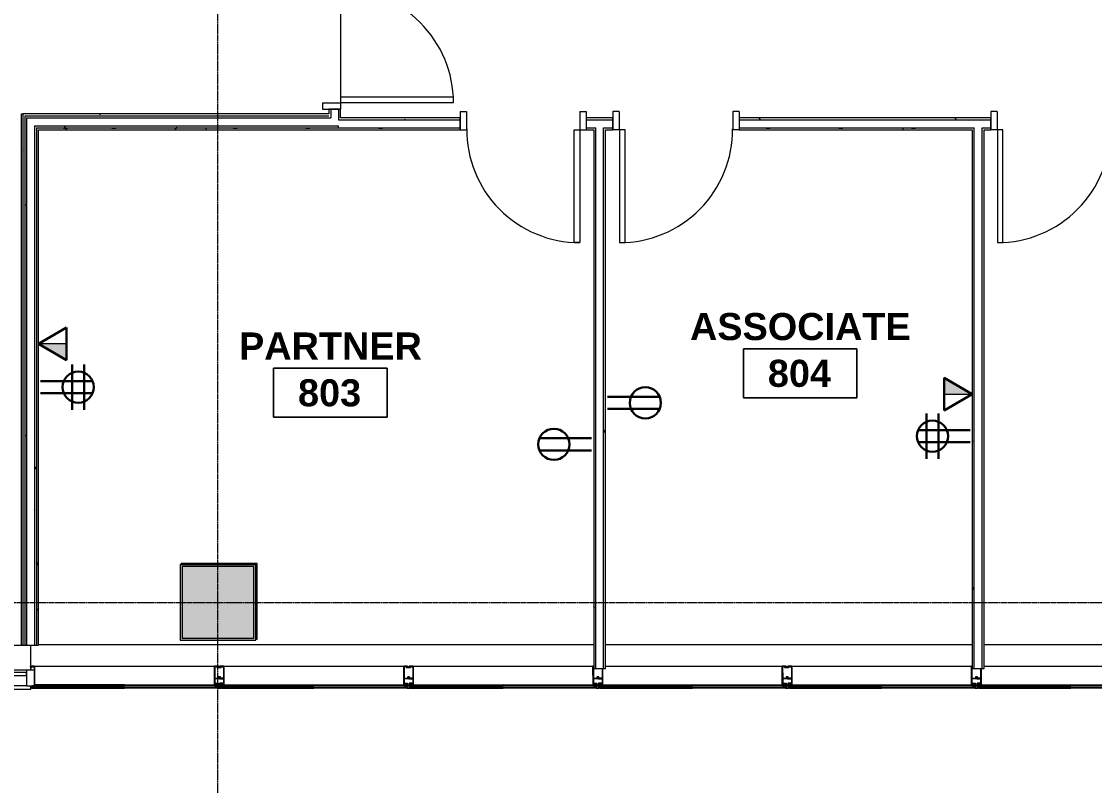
# Model space of a CAD drawing. Header units: inches. Extents: x -203 to 2070, y -968 to 768.
# Drawn here: x 1192.5 to 1532.6, y -569.4 to -327.1 of the extents above; entities that cross this region are included whole.
import ezdxf

# ---------------------------------------------------------------- set-up
doc = ezdxf.new("R2010")
doc.units = ezdxf.units.IN
doc.header["$MEASUREMENT"] = 0
doc.linetypes.add('Grid Line 1_2_', pattern=[0.875, 0.5, -0.125, 0.125, -0.125])
for name, color, linetype, lineweight in [('A-ANNO-NOTE', 131, 'Continuous', 13), ('A-AREA-IDEN', 2, 'Continuous', 9), ('A-Bldg-Patt', 7, 'Continuous', 9), ('A-Cols-Bldg', 7, 'Continuous', 9), ('A-DETL', 90, 'Continuous', 9), ('A-DOOR', 31, 'Continuous', 13), ('A-DOOR-FRAM', 31, 'Continuous', 20), ('A-GLAZ-CURT', 52, 'Continuous', 9), ('A-GLAZ-CWMG', 51, 'Continuous', 9), ('A-Glaz-Exst', 7, 'Continuous', 9), ('A-WALL', 113, 'Continuous', 13), ('A-WALL-PATT', 111, 'Continuous', 13), ('I-WALL', 2, 'Continuous', 13), ('Jenner and Block 8fl_BB_dwg', 8, 'Continuous', 9), ('S-GRID', 1, 'Continuous', 9)]:
    doc.layers.add(name, color=color, linetype=linetype, lineweight=lineweight)
doc.styles.add('Swis721 Lt BT_B', font='', dxfattribs={"height": 8.583975})
doc.styles.get('Swis721 Lt BT_B').set_extended_font_data('Swis721 Lt BT', bold=True)
pattern_1 = [(0, (0, 0), (30.72, 7.68), [1.267, -21.773, 1.267, -21.773, -122.88]), (0, (0, 0), (30.72, 7.68), [-46.08, 1.267, -44.813, 1.267, -21.773, -53.76]), (0, (0, 0), (30.72, 7.68), [-115.2, 1.267, -14.093, 1.267, -37.133]), (120, (11.52, 3.84), (-22.011075, 22.7643), [1.267, -21.773, 1.267, -21.773, -122.88]), (120, (11.52, 3.84), (-22.011075, 22.7643), [-46.08, 1.267, -44.813, 1.267, -21.773, -53.76]), (120, (11.52, 3.84), (-22.011075, 22.7643), [-115.2, 1.267, -14.093, 1.267, -37.133]), (240, (15.36, 19.2), (-8.708925, -30.4443), [1.267, -21.773, 1.267, -21.773, -122.88]), (240, (15.36, 19.2), (-8.708925, -30.4443), [-46.08, 1.267, -44.813, 1.267, -21.773, -53.76]), (240, (15.36, 19.2), (-8.708925, -30.4443), [-115.2, 1.267, -14.093, 1.267, -37.133])]

# ---------------------------------------------------------------- blocks, each defined once
blk = doc.blocks.new('Single Flush - OTJ_SOLIDFLUSH_Side Lite-5611451-LEVEL 8 - POWER _ SIGNAL')
at = {"layer": 'A-DOOR', "lineweight": 20}
for p, q in [((16.15625, -1.875), (17.90625, -1.875)), ((16.15625, -37.6875), (16.15625, -1.875)), ((17.90625, -1.875), (17.90625, -37.6875)), ((17.90625, -37.6875), (16.15625, -37.6875))]:
    blk.add_line(p, q, dxfattribs=at)
at = {"layer": 'A-DOOR', "lineweight": 9}
blk.add_arc((17.90625, -1.875), 35.8125, 179.5, 270, dxfattribs=at)
at = {"layer": 'A-DOOR-FRAM'}
for p, q in [((-20, 3.875), (-20, -1.875)), ((-20, 3.875), (-18, 3.875)), ((-18, 3.875), (-18, -1.875)), ((18.000004, 3.875), (18.000004, -1.875)), ((18.000004, 3.875), (20.000004, 3.875)), ((20.000004, 3.875), (20.000004, -1.875)), ((-20, -1.875), (-18, -1.875)), ((18.000004, -1.875), (20.000004, -1.875))]:
    blk.add_line(p, q, dxfattribs=at)
blk = doc.blocks.new('Single Flush - OTJ_SOLIDFLUSH_Side Lite-5611454-LEVEL 8 - POWER _ SIGNAL')
at = {"layer": 'A-DOOR', "lineweight": 20}
for p, q in [((16.15625, 37.6875), (16.15625, 1.875)), ((17.90625, 37.6875), (16.15625, 37.6875)), ((17.90625, 1.875), (17.90625, 37.6875)), ((16.15625, 1.875), (17.90625, 1.875))]:
    blk.add_line(p, q, dxfattribs=at)
at = {"layer": 'A-DOOR', "lineweight": 9}
blk.add_arc((17.90625, 1.875), 35.8125, 90, 180.5, dxfattribs=at)
at = {"layer": 'A-DOOR-FRAM'}
for p, q in [((-20, -3.875), (-20, 1.875)), ((-20, 1.875), (-18, 1.875)), ((-18, -3.875), (-18, 1.875)), ((18.000004, -3.875), (18.000004, 1.875)), ((18.000004, 1.875), (20.000004, 1.875)), ((20.000004, -3.875), (20.000004, 1.875)), ((-20, -3.875), (-18, -3.875)), ((18.000004, -3.875), (20.000004, -3.875))]:
    blk.add_line(p, q, dxfattribs=at)
blk = doc.blocks.new('Single Flush - SOLIDFLUSH_ALUM__CLEAR VIEWLIGHT-5611461-LEVEL 8 - POWER _ SIGNAL')
at = {"layer": 'A-DOOR', "lineweight": 20}
for p, q in [((16.15625, 37.6875), (16.15625, 1.875)), ((17.90625, 37.6875), (16.15625, 37.6875)), ((17.90625, 1.875), (17.90625, 37.6875)), ((16.15625, 1.875), (17.90625, 1.875))]:
    blk.add_line(p, q, dxfattribs=at)
at = {"layer": 'A-DOOR', "lineweight": 9}
blk.add_arc((17.90625, 1.875), 35.8125, 90, 180.5, dxfattribs=at)
at = {"layer": 'A-DOOR-FRAM'}
for p, q in [((-20, -3.875), (-20, 1.875)), ((-20, 1.875), (-18, 1.875)), ((-18, -3.875), (-18, 1.875)), ((18.000004, -3.875), (18.000004, 1.875)), ((18.000004, 1.875), (20.000004, 1.875)), ((20.000004, -3.875), (20.000004, 1.875)), ((-20, -3.875), (-18, -3.875)), ((18.000004, -3.875), (20.000004, -3.875))]:
    blk.add_line(p, q, dxfattribs=at)
blk = doc.blocks.new('System Panel - Glazed-5047508-LEVEL 8 - POWER _ SIGNAL')
at = {"layer": 'A-GLAZ-CURT', "lineweight": 13}
for p, q in [((29.125, 1.75), (-29.125, 1.75)), ((-29.125, 1.75), (-29.125, 0.75)), ((-29.125, 0.75), (29.125, 0.75)), ((29.125, 0.75), (29.125, 1.75))]:
    blk.add_line(p, q, dxfattribs=at)
blk = doc.blocks.new('Rectangular Mullion - 2_5_ x 5_ rectangular-5047510-LEVEL 8 - POWER _ SIGNAL')
at = {"layer": 'A-GLAZ-CWMG', "lineweight": 20}
for p, q in [((-2.5, 2.5), (0, 2.5)), ((-2.5, -2.5), (-2.5, 2.5)), ((0, 2.5), (0, -2.5)), ((0, -2.5), (-2.5, -2.5))]:
    blk.add_line(p, q, dxfattribs=at)
blk = doc.blocks.new('Rectangular Mullion - 2_5_ x 5_ rectangular-5047503-LEVEL 8 - POWER _ SIGNAL')
at = {"layer": 'A-GLAZ-CWMG'}
for p, q in [((1194.11, -532.77), (1135.86, -532.77)), ((1194.11, -537.77), (1135.86, -537.77))]:
    blk.add_line(p, q, dxfattribs=at)
blk = doc.blocks.new('Jenner and Block 8fl_BB_dwg_CW-STRIP-V11-LEVEL 8 - POWER _ SIGNAL')
at = {"layer": 'A-Glaz-Exst'}
for p, q in [((-133.51, -24.09), (-122.36, -50.35)), ((-121.85, -50.92), (-133.28, -23.99)), ((-127.34, -53.32), (-127.56, -52.8)), ((-127.5, -52.64), (-126.7, -52.3)), ((-127.2, -53.33), (-127.26, -53.35)), ((-126.99, -53.67), (-127.12, -53.36))]:
    blk.add_line(p, q, dxfattribs=at)
at = {"layer": 'A-Glaz-Exst', "flags": 128}
for points in [[(-132.82, -23.8), (-121.39, -50.72), (-121.16, -50.62), (-132.59, -23.7)], [(-121.99, -50.5), (-122.02, -50.42), (-121.62, -50.24), (-121.59, -50.33)], [(-121.96, -50.56), (-121.94, -50.62), (-121.84, -50.78), (-121.49, -50.63), (-121.54, -50.45), (-121.56, -50.39)], [(-121.65, -51.38), (-120.96, -51.08), (-121.06, -50.85), (-121.75, -51.15)], [(-121.65, -51.38), (-120.96, -51.08), (-121.06, -50.85)]]:
    blk.add_lwpolyline(points, dxfattribs=at)
blk.add_lwpolyline([(-122.48, -50.37), (-127.89, -52.67), (-127.4, -53.82), (-127.17, -53.72), (-127.4, -53.82), (-127.89, -52.67)], close=True, dxfattribs=at)
at = {"layer": 'A-Glaz-Exst'}
for centre, radius in [((-121.98, -50.53), 0.0312), ((-121.57, -50.36), 0.0313)]:
    blk.add_circle(centre, radius, dxfattribs=at)
for centre, radius, start, end in [((-121.43, -51.25), 0.531, 84.932, 141.077), ((-121.55, -50.92), 0.145, 75.2021, 272.5168), ((-121.46, -50.89), 0.13, 309.3067, 96.5963), ((-121.06, -50.72), 0.266, 174.932, 231.077), ((-121.01, -50.7), 0.266, 174.932, 231.077), ((-120.95, -50.67), 0.266, 174.932, 231.077), ((-120.89, -50.65), 0.266, 174.932, 231.077), ((-127.45, -52.75), 0.125, 113.0045, 203.0045), ((-127.29, -53.29), 0.0625, 203.0045, 293.0045), ((-127.18, -53.39), 0.0625, 23.0045, 113.0045)]:
    blk.add_arc(centre, radius, start, end, dxfattribs=at)
blk = doc.blocks.new('Jenner and Block 8fl_BB_dwg_CW-STRIP-5551871-LEVEL 8 - POWER _ SIGNAL')
at = {"layer": 'A-Glaz-Exst'}
for p, q in [((-124.05, -51.17), (-123.01, -50.73)), ((-127.34, -53.32), (-127.56, -52.8)), ((-127.5, -52.64), (-124.39, -51.32)), ((-127.2, -53.33), (-127.26, -53.35)), ((-126.62, -54.54), (-127.12, -53.36)), ((-126.42, -55.17), (-123.32, -53.85)), ((-124.23, -51.38), (-123.91, -52.13)), ((-124.09, -52.63), (-124.08, -52.59)), ((-124.09, -52.78), (-124.03, -52.91)), ((-124.06, -52.65), (-124.04, -52.6)), ((-124.04, -52.43), (-123.99, -52.37)), ((-124.01, -52.57), (-123.8, -52.48)), ((-123.96, -52.47), (-123.97, -52.44)), ((-123.96, -52.36), (-123.88, -52.36)), ((-123.92, -52.42), (-123.9, -52.45)), ((-123.75, -52.48), (-123.71, -52.5)), ((-123.74, -52.44), (-123.69, -52.46)), ((-123.25, -53.69), (-123.64, -52.78)), ((-123.59, -52.56), (-123.13, -53.64)), ((-122.97, -53.7), (-121.94, -53.26)), ((-121.88, -51.54), (-122.01, -51.58)), ((-121.75, -51.73), (-121.85, -51.55)), ((-121.68, -51.87), (-121.79, -51.93)), ((-121.72, -51.64), (-121.66, -51.83)), ((-120.76, -51.54), (-120.96, -51.08)), ((-126.7, -54.61), (-126.64, -54.58))]:
    blk.add_line(p, q, dxfattribs=at)
at = {"layer": 'A-Glaz-Exst', "flags": 128}
for points in [[(-132.82, -23.8), (-121.39, -50.72), (-121.16, -50.62), (-132.59, -23.7)], [(-133.51, -24.09), (-122.34, -50.38), (-122.08, -51.01), (-121.85, -50.92), (-133.28, -23.99)], [(-122.46, -50.43), (-122.48, -50.37), (-127.89, -52.67), (-127.4, -53.82), (-127.17, -53.72), (-127.4, -53.82), (-127.89, -52.67), (-122.48, -50.37), (-122.46, -50.43), (-122.34, -50.38), (-122.46, -50.43), (-122.69, -50.53)], [(-122.85, -50.8), (-122.46, -51.72), (-121.94, -51.5), (-121.95, -51.47), (-121.99, -51.48), (-122.01, -51.45), (-121.87, -51.38), (-121.85, -51.42), (-121.89, -51.45), (-121.88, -51.47), (-121.82, -51.45), (-120.96, -51.08), (-121.06, -50.85)], [(-122.34, -50.38), (-122.54, -50.87), (-122.2, -50.73), (-122.69, -50.53), (-122.37, -51.28)], [(-121.82, -51.45), (-120.96, -51.08), (-121.06, -50.85), (-122.21, -51.34)], [(-121.99, -50.5), (-122.02, -50.42), (-121.62, -50.24), (-121.59, -50.33)], [(-121.96, -50.56), (-121.94, -50.62), (-121.84, -50.78), (-121.49, -50.63), (-121.54, -50.45), (-121.56, -50.39)], [(-109.83, -79.22), (-121.26, -52.3), (-121.49, -52.4), (-121.22, -53.03), (-121.34, -53.08), (-121.31, -53.13), (-126.72, -55.43), (-127.21, -54.28), (-126.95, -54.17), (-126.98, -54.18), (-127.21, -54.28), (-126.72, -55.43), (-121.31, -53.13), (-121.34, -53.08), (-121.57, -53.17)], [(-126.88, -54.24), (-126.91, -54.19), (-127.09, -53.75), (-126.74, -54.59)], [(-126.92, -54.33), (-126.83, -54.53), (-126.86, -54.54), (-126.88, -54.5), (-126.92, -54.51), (-126.86, -54.66), (-126.82, -54.64), (-126.84, -54.6), (-126.81, -54.58), (-126.59, -55.1)], [(-123.94, -52.21), (-124.27, -52.35), (-124.17, -52.58), (-123.98, -52.5)], [(-123.87, -52.45), (-123.67, -52.37), (-124.11, -51.34)], [(-124.08, -52.57), (-124.09, -52.55), (-123.98, -52.5), (-124, -52.45), (-124.02, -52.45)], [(-123.87, -52.39), (-123.89, -52.4), (-123.87, -52.45), (-123.76, -52.41), (-123.75, -52.43)], [(-121.87, -53.1), (-122.26, -52.18), (-121.74, -51.96), (-121.73, -51.99), (-121.77, -52.01), (-121.75, -52.05), (-121.61, -51.99), (-121.63, -51.95), (-121.67, -51.96), (-121.68, -51.93), (-121.57, -51.89), (-121.69, -51.6), (-121.7, -51.6), (-121.69, -51.6), (-121.57, -51.89), (-120.76, -51.54), (-120.67, -51.77), (-121.82, -52.26)], [(-122.05, -51.56), (-122.05, -51.55), (-121.94, -51.5)], [(-110.06, -79.32), (-121.22, -53.03), (-121.71, -52.83), (-121.37, -52.68), (-121.57, -53.17), (-121.88, -52.43)], [(-121.7, -51.74), (-121.82, -51.45), (-121.7, -51.74), (-121.71, -51.74)], [(-121.81, -51.97), (-121.8, -51.98), (-121.74, -51.96)], [(-121.08, -52.63), (-121.11, -52.57), (-121.15, -52.39), (-120.81, -52.24), (-120.71, -52.4), (-120.68, -52.46)], [(-121.06, -52.69), (-121.02, -52.77), (-120.62, -52.6), (-120.66, -52.52)], [(-109.37, -79.03), (-120.8, -52.1), (-120.57, -52), (-109.14, -78.93)]]:
    blk.add_lwpolyline(points, dxfattribs=at)
blk.add_lwpolyline([(-120.67, -51.77), (-120.76, -51.54), (-121.57, -51.89), (-120.76, -51.54)], close=True, dxfattribs=at)
at = {"layer": 'A-Glaz-Exst'}
for centre, radius in [((-121.98, -50.53), 0.0312), ((-121.57, -50.36), 0.0313), ((-121.07, -52.66), 0.0312), ((-120.67, -52.49), 0.0312)]:
    blk.add_circle(centre, radius, dxfattribs=at)
for centre, radius, start, end in [((-122.96, -50.85), 0.125, 23.0045, 113.0045), ((-122.22, -51.15), 0.313, 76.1346, 149.8744), ((-122.18, -51.16), 0.221, 68.0045, 194.8744), ((-121.97, -51.25), 0.257, 114.4891, 201.5199), ((-121.43, -51.25), 0.531, 84.932, 141.077), ((-121.55, -50.92), 0.145, 75.2021, 272.5168), ((-121.46, -50.89), 0.13, 309.3067, 96.5963), ((-121.06, -50.72), 0.266, 174.932, 231.077), ((-121.01, -50.7), 0.266, 174.932, 231.077), ((-120.95, -50.67), 0.266, 174.932, 231.077), ((-120.89, -50.65), 0.266, 174.932, 231.077), ((-127.45, -52.75), 0.125, 113.0045, 203.0045), ((-127.29, -53.29), 0.0625, 203.0045, 293.0045), ((-127.18, -53.39), 0.0625, 23.0045, 113.0045), ((-127.15, -53.78), 0.0625, 23.0045, 113.0045), ((-127.15, -53.78), 0.0625, 23.0045, 113.0045), ((-126.94, -54.2), 0.0312, 23.0045, 113.0045), ((-126.94, -54.2), 0.0312, 23.0045, 113.0045), ((-126.89, -54.31), 0.0312, 113.0045, 203.0045), ((-126.91, -54.26), 0.0313, 293.0045, 23.0045), ((-124.34, -51.43), 0.125, 23.0045, 113.0045), ((-124, -51.29), 0.125, 113.0045, 203.0045), ((-124.01, -52.66), 0.089, 160.7135, 253.0177), ((-124.03, -52.23), 0.548, 263.7768, 322.8434), ((-124.09, -52.58), 0.0197, 337.7655, 23.0045), ((-123.99, -52.65), 0.0695, 179.3043, 235.285), ((-124.03, -52.58), 0.0139, 50.356, 225.537), ((-124.03, -52.44), 0.016, 138.4428, 293.0045), ((-124.03, -52.23), 0.517, 269.0257, 316.9833), ((-124.05, -52.6), 0.0118, 337.7655, 45.537), ((-124.02, -52.26), 0.451, 268.6149, 317.394), ((-124.03, -52.23), 0.673, 269.5765, 305.68), ((-124.02, -52.56), 0.0118, 230.356, 293.0045), ((-123.96, -52.4), 0.04, 87.5662, 138.4428), ((-123.94, -52.43), 0.0306, 26.7074, 199.3016), ((-123.93, -52.46), 0.0306, 206.7074, 19.3016), ((-123.97, -52.16), 0.0625, 293.0045, 23.0045), ((-123.88, -52.38), 0.016, 293.0045, 87.5662), ((-123.8, -52.47), 0.0118, 293.0045, 355.653), ((-123.77, -52.47), 0.0139, 0.472, 175.653), ((-123.75, -52.47), 0.0118, 180.472, 248.2435), ((-123.73, -52.43), 0.0197, 203.0045, 248.2435), ((-123.75, -52.55), 0.0695, 350.7239, 46.7046), ((-123.73, -52.54), 0.089, 332.9913, 65.2955), ((-123.37, -53.73), 0.125, 293.0045, 23.0045), ((-123.02, -53.59), 0.125, 203.0045, 293.0045), ((-122.26, -51.23), 0.125, 203.0045, 293.0045), ((-122.02, -51.55), 0.0312, 203.0045, 288.0045), ((-121.98, -53.15), 0.125, 293.0045, 23.0045), ((-121.77, -52.38), 0.125, 113.0045, 203.0045), ((-121.88, -51.57), 0.0312, 23.0045, 108.0045), ((-121.67, -52.37), 0.221, 211.1346, 338.0045), ((-121.58, -52.16), 0.257, 204.4891, 291.5199), ((-121.78, -51.95), 0.0312, 118.0045, 203.0045), ((-121.69, -52.41), 0.313, 256.1346, 329.8744), ((-121.72, -51.71), 0.0313, 208.0045, 293.0045), ((-121.69, -51.63), 0.0313, 113.0045, 198.0045), ((-121.69, -51.84), 0.0312, 298.0045, 23.0045), ((-121.21, -51.77), 0.531, 264.932, 321.077), ((-121.06, -52.09), 0.145, 133.4921, 330.8069), ((-120.97, -52.04), 0.13, 309.4127, 96.7023), ((-120.57, -51.87), 0.266, 174.932, 231.077), ((-120.52, -51.85), 0.266, 174.932, 231.077), ((-120.46, -51.82), 0.266, 174.932, 231.077), ((-120.4, -51.8), 0.266, 174.932, 231.077), ((-126.71, -54.58), 0.0312, 203.0045, 293.0045), ((-126.65, -54.55), 0.0313, 293.0045, 23.0045), ((-126.47, -55.05), 0.125, 203.0045, 293.0045)]:
    blk.add_arc(centre, radius, start, end, dxfattribs=at)
blk = doc.blocks.new('Jenner and Block 8fl_BB_dwg_CW-STRIP-V12-LEVEL 8 - POWER _ SIGNAL')
at = {"layer": 'A-Glaz-Exst'}
for p, q in [((-124.05, -51.17), (-123.01, -50.73)), ((-127.09, -52.47), (-124.39, -51.32)), ((-126.42, -55.17), (-123.32, -53.85)), ((-124.23, -51.38), (-123.91, -52.13)), ((-124.09, -52.63), (-124.08, -52.59)), ((-124.09, -52.78), (-124.03, -52.91)), ((-124.06, -52.65), (-124.04, -52.6)), ((-124.04, -52.43), (-123.99, -52.37)), ((-124.01, -52.57), (-123.8, -52.48)), ((-123.96, -52.47), (-123.97, -52.44)), ((-123.96, -52.36), (-123.88, -52.36)), ((-123.92, -52.42), (-123.9, -52.45)), ((-123.75, -52.48), (-123.71, -52.5)), ((-123.74, -52.44), (-123.69, -52.46)), ((-123.25, -53.69), (-123.64, -52.78)), ((-123.59, -52.56), (-123.13, -53.64)), ((-122.97, -53.7), (-121.94, -53.26)), ((-121.88, -51.54), (-122.01, -51.58)), ((-121.75, -51.73), (-121.85, -51.55)), ((-121.68, -51.87), (-121.79, -51.93)), ((-121.72, -51.64), (-121.66, -51.83)), ((-120.76, -51.54), (-120.96, -51.08))]:
    blk.add_line(p, q, dxfattribs=at)
at = {"layer": 'A-Glaz-Exst', "flags": 128}
for points in [[(-132.82, -23.8), (-121.39, -50.72), (-121.16, -50.62), (-132.59, -23.7)], [(-133.51, -24.09), (-122.34, -50.38), (-122.08, -51.01), (-121.85, -50.92), (-133.28, -23.99)], [(-122.46, -50.43), (-122.48, -50.37), (-127.14, -52.35)], [(-127.14, -52.35), (-122.48, -50.37), (-122.46, -50.43), (-122.34, -50.38), (-122.46, -50.43), (-122.69, -50.53)], [(-122.85, -50.8), (-122.46, -51.72), (-121.94, -51.5), (-121.95, -51.47), (-121.99, -51.48), (-122.01, -51.45), (-121.87, -51.38), (-121.85, -51.42), (-121.89, -51.45), (-121.88, -51.47), (-121.82, -51.45), (-120.96, -51.08), (-121.06, -50.85)], [(-122.34, -50.38), (-122.54, -50.87), (-122.2, -50.73), (-122.69, -50.53), (-122.37, -51.28)], [(-121.82, -51.45), (-120.96, -51.08), (-121.06, -50.85), (-122.21, -51.34)], [(-121.99, -50.5), (-122.02, -50.42), (-121.62, -50.24), (-121.59, -50.33)], [(-121.96, -50.56), (-121.94, -50.62), (-121.84, -50.78), (-121.49, -50.63), (-121.54, -50.45), (-121.56, -50.39)], [(-109.83, -79.22), (-121.26, -52.3), (-121.49, -52.4), (-121.22, -53.03), (-121.34, -53.08), (-121.31, -53.13), (-126.72, -55.43), (-126.81, -55.22)], [(-126.81, -55.22), (-126.72, -55.43), (-121.31, -53.13), (-121.34, -53.08), (-121.57, -53.17)], [(-123.94, -52.21), (-124.27, -52.35), (-124.17, -52.58), (-123.98, -52.5)], [(-123.87, -52.45), (-123.67, -52.37), (-124.11, -51.34)], [(-124.08, -52.57), (-124.09, -52.55), (-123.98, -52.5), (-124, -52.45), (-124.02, -52.45)], [(-123.87, -52.39), (-123.89, -52.4), (-123.87, -52.45), (-123.76, -52.41), (-123.75, -52.43)], [(-121.87, -53.1), (-122.26, -52.18), (-121.74, -51.96), (-121.73, -51.99), (-121.77, -52.01), (-121.75, -52.05), (-121.61, -51.99), (-121.63, -51.95), (-121.67, -51.96), (-121.68, -51.93), (-121.57, -51.89), (-121.69, -51.6), (-121.7, -51.6), (-121.69, -51.6), (-121.57, -51.89), (-120.76, -51.54), (-120.67, -51.77), (-121.82, -52.26)], [(-122.05, -51.56), (-122.05, -51.55), (-121.94, -51.5)], [(-110.06, -79.32), (-121.22, -53.03), (-121.71, -52.83), (-121.37, -52.68), (-121.57, -53.17), (-121.88, -52.43)], [(-121.7, -51.74), (-121.82, -51.45), (-121.7, -51.74), (-121.71, -51.74)], [(-121.81, -51.97), (-121.8, -51.98), (-121.74, -51.96)], [(-121.08, -52.63), (-121.11, -52.57), (-121.15, -52.39), (-120.81, -52.24), (-120.71, -52.4), (-120.68, -52.46)], [(-121.06, -52.69), (-121.02, -52.77), (-120.62, -52.6), (-120.66, -52.52)], [(-109.37, -79.03), (-120.8, -52.1), (-120.57, -52), (-109.14, -78.93)]]:
    blk.add_lwpolyline(points, dxfattribs=at)
blk.add_lwpolyline([(-120.67, -51.77), (-120.76, -51.54), (-121.57, -51.89), (-120.76, -51.54)], close=True, dxfattribs=at)
at = {"layer": 'A-Glaz-Exst'}
for centre, radius in [((-121.98, -50.53), 0.0312), ((-121.57, -50.36), 0.0313), ((-121.07, -52.66), 0.0312), ((-120.67, -52.49), 0.0312)]:
    blk.add_circle(centre, radius, dxfattribs=at)
for centre, radius, start, end in [((-122.96, -50.85), 0.125, 23.0045, 113.0045), ((-122.22, -51.15), 0.313, 76.1346, 149.8744), ((-122.18, -51.16), 0.221, 68.0045, 194.8744), ((-121.97, -51.25), 0.257, 114.4891, 201.5199), ((-121.43, -51.25), 0.531, 84.932, 141.077), ((-121.55, -50.92), 0.145, 75.2021, 272.5168), ((-121.46, -50.89), 0.13, 309.3067, 96.5963), ((-121.06, -50.72), 0.266, 174.932, 231.077), ((-121.01, -50.7), 0.266, 174.932, 231.077), ((-120.95, -50.67), 0.266, 174.932, 231.077), ((-120.89, -50.65), 0.266, 174.932, 231.077), ((-124.34, -51.43), 0.125, 23.0045, 113.0045), ((-124, -51.29), 0.125, 113.0045, 203.0045), ((-124.01, -52.66), 0.089, 160.7135, 253.0177), ((-124.03, -52.23), 0.548, 263.7768, 322.8434), ((-124.09, -52.58), 0.0197, 337.7655, 23.0045), ((-123.99, -52.65), 0.0695, 179.3043, 235.285), ((-124.03, -52.58), 0.0139, 50.356, 225.537), ((-124.03, -52.44), 0.016, 138.4428, 293.0045), ((-124.03, -52.23), 0.517, 269.0257, 316.9833), ((-124.05, -52.6), 0.0118, 337.7655, 45.537), ((-124.02, -52.26), 0.451, 268.6149, 317.394), ((-124.03, -52.23), 0.673, 269.5765, 305.68), ((-124.02, -52.56), 0.0118, 230.356, 293.0045), ((-123.96, -52.4), 0.04, 87.5662, 138.4428), ((-123.94, -52.43), 0.0306, 26.7074, 199.3016), ((-123.93, -52.46), 0.0306, 206.7074, 19.3016), ((-123.97, -52.16), 0.0625, 293.0045, 23.0045), ((-123.88, -52.38), 0.016, 293.0045, 87.5662), ((-123.8, -52.47), 0.0118, 293.0045, 355.653), ((-123.77, -52.47), 0.0139, 0.472, 175.653), ((-123.75, -52.47), 0.0118, 180.472, 248.2435), ((-123.73, -52.43), 0.0197, 203.0045, 248.2435), ((-123.75, -52.55), 0.0695, 350.7239, 46.7046), ((-123.73, -52.54), 0.089, 332.9913, 65.2955), ((-123.37, -53.73), 0.125, 293.0045, 23.0045), ((-123.02, -53.59), 0.125, 203.0045, 293.0045), ((-122.26, -51.23), 0.125, 203.0045, 293.0045), ((-122.02, -51.55), 0.0312, 203.0045, 288.0045), ((-121.98, -53.15), 0.125, 293.0045, 23.0045), ((-121.77, -52.38), 0.125, 113.0045, 203.0045), ((-121.88, -51.57), 0.0312, 23.0045, 108.0045), ((-121.67, -52.37), 0.221, 211.1346, 338.0045), ((-121.58, -52.16), 0.257, 204.4891, 291.5199), ((-121.78, -51.95), 0.0312, 118.0045, 203.0045), ((-121.69, -52.41), 0.313, 256.1346, 329.8744), ((-121.72, -51.71), 0.0313, 208.0045, 293.0045), ((-121.69, -51.63), 0.0313, 113.0045, 198.0045), ((-121.69, -51.84), 0.0312, 298.0045, 23.0045), ((-121.21, -51.77), 0.531, 264.932, 321.077), ((-121.06, -52.09), 0.145, 133.4921, 330.8069), ((-120.97, -52.04), 0.13, 309.4127, 96.7023), ((-120.57, -51.87), 0.266, 174.932, 231.077), ((-120.52, -51.85), 0.266, 174.932, 231.077), ((-120.46, -51.82), 0.266, 174.932, 231.077), ((-120.4, -51.8), 0.266, 174.932, 231.077), ((-126.47, -55.05), 0.125, 215.0712, 293.0045)]:
    blk.add_arc(centre, radius, start, end, dxfattribs=at)
blk = doc.blocks.new('Jenner and Block 8fl_BB_dwg-4751915-LEVEL 8 - POWER _ SIGNAL')
at = {"layer": 'A-Bldg-Patt'}
blk.add_hatch(color=256, dxfattribs=at).paths.add_polyline_path([(1266.33, -523.31), (1266.73, -523.31), (1266.73, -499.31), (1242.73, -499.31), (1242.73, -499.6), (1266.33, -499.6), (1266.33, -500.22)], flags=0)
for p, q in [((1266.73, -499.31), (1242.73, -499.31)), ((1242.73, -499.31), (1242.73, -499.6)), ((1242.73, -499.6), (1266.33, -499.6)), ((1266.33, -499.6), (1266.33, -500.22)), ((1266.73, -523.31), (1266.73, -499.31)), ((1266.33, -500.22), (1266.33, -523.31)), ((1266.33, -523.31), (1266.73, -523.31))]:
    blk.add_line(p, q, dxfattribs=at)
at = {"layer": 'A-Cols-Bldg', "flags": 128}
for points in [[(1266.73, -499.31), (1242.73, -499.31), (1242.73, -499.6)], [(1266.33, -523.31), (1266.73, -523.31), (1266.73, -499.31)]]:
    blk.add_lwpolyline(points, dxfattribs=at)
at = {"layer": 'A-Glaz-Exst'}
for p, q in [((1197.46, -524.94), (1373.46, -524.94)), ((1377.21, -524.94), (1493.46, -524.94)), ((1497.21, -524.94), (1674.29, -524.94)), ((1196.23, -531.81), (1253.23, -531.81)), ((1198.23, -531.81), (1255.23, -531.81)), ((1256.23, -531.81), (1313.23, -531.81)), ((1316.23, -531.81), (1373.23, -531.81)), ((1377.21, -531.81), (1433.23, -531.81)), ((1436.23, -531.81), (1493.23, -531.81)), ((1497.21, -531.81), (1553.23, -531.81))]:
    blk.add_line(p, q, dxfattribs=at)
at = {"rotation": 246.9955198969619}
for name, p in [('Jenner and Block 8fl_BB_dwg_CW-STRIP-5551871-LEVEL 8 - POWER _ SIGNAL', (1254.73, -670.12)), ('Jenner and Block 8fl_BB_dwg_CW-STRIP-5551871-LEVEL 8 - POWER _ SIGNAL', (1314.73, -670.12)), ('Jenner and Block 8fl_BB_dwg_CW-STRIP-V12-LEVEL 8 - POWER _ SIGNAL', (1374.73, -670.12)), ('Jenner and Block 8fl_BB_dwg_CW-STRIP-5551871-LEVEL 8 - POWER _ SIGNAL', (1434.73, -670.12)), ('Jenner and Block 8fl_BB_dwg_CW-STRIP-V12-LEVEL 8 - POWER _ SIGNAL', (1494.73, -670.12)), ('Jenner and Block 8fl_BB_dwg_CW-STRIP-5551871-LEVEL 8 - POWER _ SIGNAL', (1554.73, -670.12)), ('Jenner and Block 8fl_BB_dwg_CW-STRIP-V11-LEVEL 8 - POWER _ SIGNAL', (1194.73, -670.12))]:
    blk.add_blockref(name, p, dxfattribs=at)
blk = doc.blocks.new('Room Tag - Room Name and Number-3379422-LEVEL 8 - POWER _ SIGNAL')
at = {"layer": 'A-AREA-IDEN'}
for p, q in [((-0.1881, -0.1636), (-0.1881, -0.0018)), ((-0.1881, -0.0018), (0.1869, -0.0018)), ((0.1869, -0.0018), (-0.1881, -0.0018)), ((-0.1881, -0.0018), (-0.1881, -0.1636)), ((0.1869, -0.0018), (0.1869, -0.1636)), ((0.1869, -0.1636), (0.1869, -0.0018)), ((0.1869, -0.1636), (-0.1881, -0.1636)), ((-0.1881, -0.1636), (0.1869, -0.1636))]:
    blk.add_line(p, q, dxfattribs=at)

msp = doc.modelspace()

# ---------------------------------------------------------------- hatches: boundary and pattern name
at = {"layer": 'A-ANNO-NOTE', "lineweight": 9}
for points in [[(1206.79, -434.46), (1206.79, -429.3), (1197.86, -429.3), (1203.95, -432.81)], [(1493.86, -445.3), (1484.93, -440.14), (1484.93, -445.3)]]:
    msp.add_hatch(color=256, dxfattribs=at).paths.add_polyline_path(points, flags=0)
at = {"layer": 'A-WALL'}
msp.add_hatch(color=250, dxfattribs=at).paths.add_polyline_path([(1266.11, -522.69), (1266.11, -499.94), (1243.36, -499.94), (1243.36, -522.69)], flags=0)
at = {"layer": 'A-WALL-PATT', "lineweight": 9}
h = msp.add_hatch(dxfattribs=at)
h.set_pattern_fill('FP_1', color=256, style=0, pattern_type=2)
h.set_pattern_definition(pattern_1)
h.paths.add_polyline_path([(1293.61, -361.41), (1293.61, -360.78), (1292.98, -360.78), (1292.98, -361.41)], flags=0)
h.paths.add_polyline_path([(1292.98, -358.28), (1293.61, -358.28), (1293.61, -354.91), (1292.98, -354.91), (1292.98, -357.66)], flags=0)
h.paths.add_polyline_path([(1293.61, -314.91), (1293.61, -296.16), (1292.98, -296.16), (1292.98, -314.91)], flags=0)
h = msp.add_hatch(dxfattribs=at)
h.set_pattern_fill('FP_1', color=256, style=0, pattern_type=2)
h.set_pattern_definition(pattern_1)
h.paths.add_polyline_path([(1192.86, -357.03), (1289.86, -357.03), (1289.86, -356.41), (1192.86, -356.41)], flags=0)
h = msp.add_hatch(dxfattribs=at)
h.set_pattern_fill('FP_1', color=256, style=0, pattern_type=2)
h.set_pattern_definition(pattern_1)
h.paths.add_polyline_path([(1193.48, -524.94), (1193.48, -357.03), (1192.86, -357.03), (1192.86, -524.94)], flags=0)
h = msp.add_hatch(dxfattribs=at)
h.set_pattern_fill('FP_1', color=256, style=0, pattern_type=2)
h.set_pattern_definition(pattern_1)
h.paths.add_polyline_path([(1193.48, -524.94), (1194.11, -524.94), (1194.11, -357.66), (1193.48, -357.66), (1193.48, -475.94)], flags=0)
h = msp.add_hatch(dxfattribs=at)
h.set_pattern_fill('FP_1', color=256, style=0, pattern_type=2)
h.set_pattern_definition(pattern_1)
h.paths.add_polyline_path([(1292.98, -360.78), (1292.98, -360.16), (1196.61, -360.16), (1196.61, -360.78), (1289.86, -360.78)], flags=0)
h = msp.add_hatch(dxfattribs=at)
h.set_pattern_fill('FP_1', color=256, style=0, pattern_type=2)
h.set_pattern_definition(pattern_1)
h.paths.add_polyline_path([(1553.42, -358.28), (1553.42, -357.66), (1539.73, -357.66), (1539.73, -358.28)], flags=0)
h.paths.add_polyline_path([(1373.86, -358.28), (1379.97, -358.28), (1379.97, -357.66), (1371.5, -357.66), (1371.5, -358.28)], flags=0)
h.paths.add_polyline_path([(1419.97, -358.28), (1499.73, -358.28), (1499.73, -357.66), (1419.97, -357.66)], flags=0)
h.paths.add_polyline_path([(1293.61, -358.28), (1331.5, -358.28), (1331.5, -357.66), (1293.61, -357.66)], flags=0)
h = msp.add_hatch(dxfattribs=at)
h.set_pattern_fill('FP_1', color=256, style=0, pattern_type=2)
h.set_pattern_definition(pattern_1)
h.paths.add_polyline_path([(1196.61, -524.94), (1197.23, -524.94), (1197.23, -360.78), (1196.61, -360.79), (1196.61, -475.94)], flags=0)
h = msp.add_hatch(dxfattribs=at)
h.set_pattern_fill('FP_1', color=256, style=0, pattern_type=2)
h.set_pattern_definition(pattern_1)
h.paths.add_polyline_path([(1197.23, -361.41), (1292.98, -361.41), (1292.98, -360.78), (1197.23, -360.78)], flags=0)
h = msp.add_hatch(dxfattribs=at)
h.set_pattern_fill('FP_1', color=256, style=0, pattern_type=2)
h.set_pattern_definition(pattern_1)
h.paths.add_polyline_path([(1197.86, -524.94), (1197.86, -361.41), (1197.23, -361.41), (1197.23, -524.94)], flags=0)
h = msp.add_hatch(dxfattribs=at)
h.set_pattern_fill('FP_1', color=256, style=0, pattern_type=2)
h.set_pattern_definition(pattern_1)
h.paths.add_polyline_path([(1553.42, -361.41), (1553.42, -360.78), (1539.73, -360.78), (1539.73, -361.41)], flags=0)
h.paths.add_polyline_path([(1494.48, -361.41), (1494.48, -360.78), (1419.97, -360.78), (1419.97, -361.41), (1493.86, -361.41)], flags=0)
h.paths.add_polyline_path([(1499.73, -361.41), (1499.73, -360.78), (1496.98, -360.78), (1496.98, -361.41), (1497.61, -361.41)], flags=0)
h.paths.add_polyline_path([(1374.48, -361.41), (1374.48, -360.78), (1371.5, -360.78), (1371.5, -361.41), (1373.86, -361.41)], flags=0)
h.paths.add_polyline_path([(1376.98, -361.41), (1379.97, -361.41), (1379.97, -360.78), (1376.98, -360.78)], flags=0)
h.paths.add_polyline_path([(1331.5, -361.41), (1331.5, -360.78), (1293.61, -360.78), (1293.61, -361.41)], flags=0)
h = msp.add_hatch(dxfattribs=at)
h.set_pattern_fill('FP_1', color=256, style=0, pattern_type=2)
h.set_pattern_definition(pattern_1)
h.paths.add_polyline_path([(1373.86, -532.34), (1374.48, -532.34), (1374.48, -361.41), (1373.86, -361.41), (1373.86, -365.18)], flags=0)
h = msp.add_hatch(dxfattribs=at)
h.set_pattern_fill('FP_1', color=256, style=0, pattern_type=2)
h.set_pattern_definition(pattern_1)
h.paths.add_polyline_path([(1377.61, -532.34), (1377.61, -361.41), (1376.98, -361.41), (1376.98, -532.34)], flags=0)
h = msp.add_hatch(dxfattribs=at)
h.set_pattern_fill('FP_1', color=256, style=0, pattern_type=2)
h.set_pattern_definition(pattern_1)
h.paths.add_polyline_path([(1493.86, -532.34), (1494.48, -532.34), (1494.48, -361.41), (1493.86, -361.41), (1493.86, -365.18)], flags=0)
h = msp.add_hatch(dxfattribs=at)
h.set_pattern_fill('FP_1', color=256, style=0, pattern_type=2)
h.set_pattern_definition(pattern_1)
h.paths.add_polyline_path([(1496.98, -532.34), (1497.61, -532.34), (1497.61, -361.41), (1496.98, -361.41), (1496.98, -365.18)], flags=0)
at = {"layer": 'A-WALL-PATT'}
h = msp.add_hatch(color=250, dxfattribs=at)
h.paths.add_polyline_path([(1242.73, -523.31), (1266.73, -523.31), (1266.73, -499.31), (1242.73, -499.31), (1242.73, -522.69)], flags=0)
h.paths.add_polyline_path([(1243.36, -522.69), (1243.36, -499.94), (1266.11, -499.94), (1266.11, -522.69)], flags=0)

# ---------------------------------------------------------------- linework, layer by layer
at = {"layer": 'A-ANNO-NOTE', "lineweight": 30}
for p, q in [((1197.86, -429.3), (1206.79, -424.14)), ((1206.79, -424.14), (1206.79, -434.46)), ((1197.86, -429.3), (1206.79, -434.46)), ((1208.56, -435.87), (1208.56, -450.21)), ((1212.39, -435.87), (1212.39, -450.21)), ((1198.51, -441.12), (1215.04, -441.12)), ((1493.86, -445.3), (1484.93, -440.14)), ((1484.93, -450.46), (1484.93, -440.14)), ((1198.51, -444.96), (1215.04, -444.96)), ((1493.86, -445.3), (1484.93, -450.46)), ((1378.26, -446.12), (1394.79, -446.12)), ((1378.26, -449.96), (1394.79, -449.96)), ((1479.33, -465.77), (1479.33, -451.43)), ((1483.16, -465.77), (1483.16, -451.43)), ((1493.21, -456.68), (1476.68, -456.68)), ((1373.21, -459.28), (1356.68, -459.28)), ((1493.21, -460.52), (1476.68, -460.52)), ((1373.21, -463.11), (1356.68, -463.11))]:
    msp.add_line(p, q, dxfattribs=at)
at = {"layer": 'A-ANNO-NOTE', "lineweight": 9}
for p, q in [((1197.86, -429.3), (1206.79, -434.46)), ((1206.79, -429.3), (1197.86, -429.3)), ((1206.79, -434.46), (1206.79, -429.3)), ((1493.86, -445.3), (1484.93, -440.14)), ((1484.93, -440.14), (1484.93, -445.3)), ((1484.93, -445.3), (1493.86, -445.3))]:
    msp.add_line(p, q, dxfattribs=at)
at = {"layer": 'A-ANNO-NOTE', "lineweight": 30}
for centre in [(1210.47, -443.04), (1390.22, -448.04), (1481.24, -458.6), (1361.24, -461.2)]:
    msp.add_circle(centre, 4.95, dxfattribs=at)
at = {"layer": 'A-DETL'}
msp.add_line((1293.61, -314.91), (1293.61, -352.41), dxfattribs=at)
at = {"layer": 'A-WALL', "lineweight": 9}
for p, q in [((1192.46, -356.41), (1192.86, -356.41)), ((1192.46, -524.94), (1192.46, -356.41)), ((1016.23, -524.94), (1192.86, -524.94)), ((1195.36, -524.94), (1195.36, -532.77)), ((1195.36, -538.94), (1014.51, -538.94)), ((1195.36, -537.77), (1195.36, -538.94))]:
    msp.add_line(p, q, dxfattribs=at)
at = {"layer": 'A-WALL'}
for p, q in [((1193.48, -357.03), (1193.48, -524.94)), ((1193.48, -357.03), (1289.86, -357.03)), ((1290.48, -354.91), (1290.48, -357.66)), ((1292.98, -354.91), (1292.98, -358.28)), ((1194.11, -357.66), (1194.11, -524.94)), ((1194.11, -357.66), (1290.48, -357.66)), ((1196.61, -360.16), (1196.61, -524.94)), ((1196.61, -360.16), (1292.98, -360.16)), ((1292.98, -358.28), (1331.5, -358.28)), ((1292.98, -360.78), (1292.98, -360.16)), ((1371.5, -358.28), (1379.97, -358.28)), ((1419.97, -358.28), (1499.73, -358.28)), ((1197.23, -360.78), (1197.23, -524.94)), ((1197.23, -360.78), (1331.5, -360.78)), ((1371.5, -360.78), (1374.48, -360.78)), ((1374.48, -532.34), (1374.48, -360.78)), ((1376.98, -532.34), (1376.98, -360.78)), ((1376.98, -360.78), (1379.97, -360.78)), ((1419.97, -360.78), (1494.48, -360.78)), ((1494.48, -532.34), (1494.48, -360.78)), ((1496.98, -360.78), (1499.73, -360.78)), ((1496.98, -532.34), (1496.98, -360.78))]:
    msp.add_line(p, q, dxfattribs=at)
at = {"layer": 'A-WALL', "color": 8, "lineweight": 20}
for p, q in [((1266.73, -499.31), (1242.73, -499.31)), ((1242.73, -499.31), (1242.73, -523.31)), ((1266.73, -523.31), (1266.73, -499.31)), ((1242.73, -523.31), (1266.73, -523.31))]:
    msp.add_line(p, q, dxfattribs=at)
at = {"layer": 'A-WALL', "color": 135}
for p, q in [((1266.11, -499.94), (1243.36, -499.94)), ((1243.36, -499.94), (1243.36, -522.69)), ((1266.11, -522.69), (1266.11, -499.94)), ((1243.36, -522.69), (1266.11, -522.69))]:
    msp.add_line(p, q, dxfattribs=at)
at = {"layer": 'I-WALL'}
for p, q in [((1192.86, -356.41), (1192.86, -524.94)), ((1289.86, -356.41), (1192.86, -356.41)), ((1293.61, -354.91), (1289.86, -354.91)), ((1289.86, -354.91), (1289.86, -356.41)), ((1293.61, -357.66), (1293.61, -354.91)), ((1331.5, -357.66), (1293.61, -357.66)), ((1331.5, -361.41), (1331.5, -357.66)), ((1379.97, -357.66), (1371.5, -357.66)), ((1371.5, -357.66), (1371.5, -361.41)), ((1379.97, -361.41), (1379.97, -357.66)), ((1499.73, -357.66), (1419.97, -357.66)), ((1419.97, -357.66), (1419.97, -361.41)), ((1499.73, -361.41), (1499.73, -357.66)), ((1197.86, -524.94), (1197.86, -361.41)), ((1197.86, -361.41), (1331.5, -361.41)), ((1371.5, -361.41), (1373.86, -361.41)), ((1373.86, -361.41), (1373.86, -532.34)), ((1377.61, -532.34), (1377.61, -361.41)), ((1377.61, -361.41), (1379.97, -361.41)), ((1419.97, -361.41), (1493.86, -361.41)), ((1493.86, -361.41), (1493.86, -532.34)), ((1497.61, -361.41), (1499.73, -361.41)), ((1497.61, -532.34), (1497.61, -361.41)), ((1192.86, -524.94), (1197.86, -524.94)), ((1373.86, -532.34), (1377.61, -532.34)), ((1493.86, -532.34), (1497.61, -532.34))]:
    msp.add_line(p, q, dxfattribs=at)
at = {"layer": 'S-GRID', "linetype": 'Grid Line 1_2_'}
for p, q in [((1254.73, -968.26), (1254.73, 744.46)), ((-203.03, -511.31), (2046, -511.31))]:
    msp.add_line(p, q, dxfattribs=at)

# ---------------------------------------------------------------- block references
at = {"layer": 'A-AREA-IDEN', "xscale": 95.99999999999994, "yscale": 95.99999999999994, "zscale": 95.99999999999994}
for p in [(1439.35, -430.69), (1290.4, -436.86)]:
    msp.add_blockref('Room Tag - Room Name and Number-3379422-LEVEL 8 - POWER _ SIGNAL', p, dxfattribs=at)
at = {"layer": 'A-DOOR'}
for name, p, rotation in [('Single Flush - SOLIDFLUSH_ALUM__CLEAR VIEWLIGHT-5611461-LEVEL 8 - POWER _ SIGNAL', (1291.73, -334.91), 269.9999999999999), ('Single Flush - OTJ_SOLIDFLUSH_Side Lite-5611454-LEVEL 8 - POWER _ SIGNAL', (1399.97, -359.53), 180), ('Single Flush - OTJ_SOLIDFLUSH_Side Lite-5611454-LEVEL 8 - POWER _ SIGNAL', (1519.73, -359.53), 180)]:
    msp.add_blockref(name, p, dxfattribs=dict(at, rotation=rotation))
msp.add_blockref('Single Flush - OTJ_SOLIDFLUSH_Side Lite-5611451-LEVEL 8 - POWER _ SIGNAL', (1351.5, -359.53), dxfattribs=at)
at = {"layer": 'A-GLAZ-CURT'}
msp.add_blockref('System Panel - Glazed-5047508-LEVEL 8 - POWER _ SIGNAL', (1164.98, -535.27), dxfattribs=at)
at = {"layer": 'A-GLAZ-CWMG'}
msp.add_blockref('Rectangular Mullion - 2_5_ x 5_ rectangular-5047503-LEVEL 8 - POWER _ SIGNAL', (0, 0), dxfattribs=at)
at = {"layer": 'A-GLAZ-CWMG', "extrusion": (0, 0, -1), "rotation": 180}
msp.add_blockref('Rectangular Mullion - 2_5_ x 5_ rectangular-5047510-LEVEL 8 - POWER _ SIGNAL', (-1196.61, -535.27), dxfattribs=at)
at = {"layer": 'Jenner and Block 8fl_BB_dwg', "color": 7}
msp.add_blockref('Jenner and Block 8fl_BB_dwg-4751915-LEVEL 8 - POWER _ SIGNAL', (0.4, 0.29), dxfattribs=at)

# ---------------------------------------------------------------- texts
at = {"layer": 'A-AREA-IDEN', "char_height": 8.584, "attachment_point": 2, "line_spacing_factor": 0.998538, "style": 'Swis721 Lt BT_B'}
for s, insert, width in [('ASSOCIATE', (1439.36, -419.55), 76.032), ('PARTNER', (1290.41, -425.72), 62.748), ('804', (1439.07, -434.38), 23.004), ('803', (1290.13, -440.55), 23.004)]:
    msp.add_mtext(s, dxfattribs=dict(at, insert=insert, width=width))

doc.saveas('drawing.dxf')
